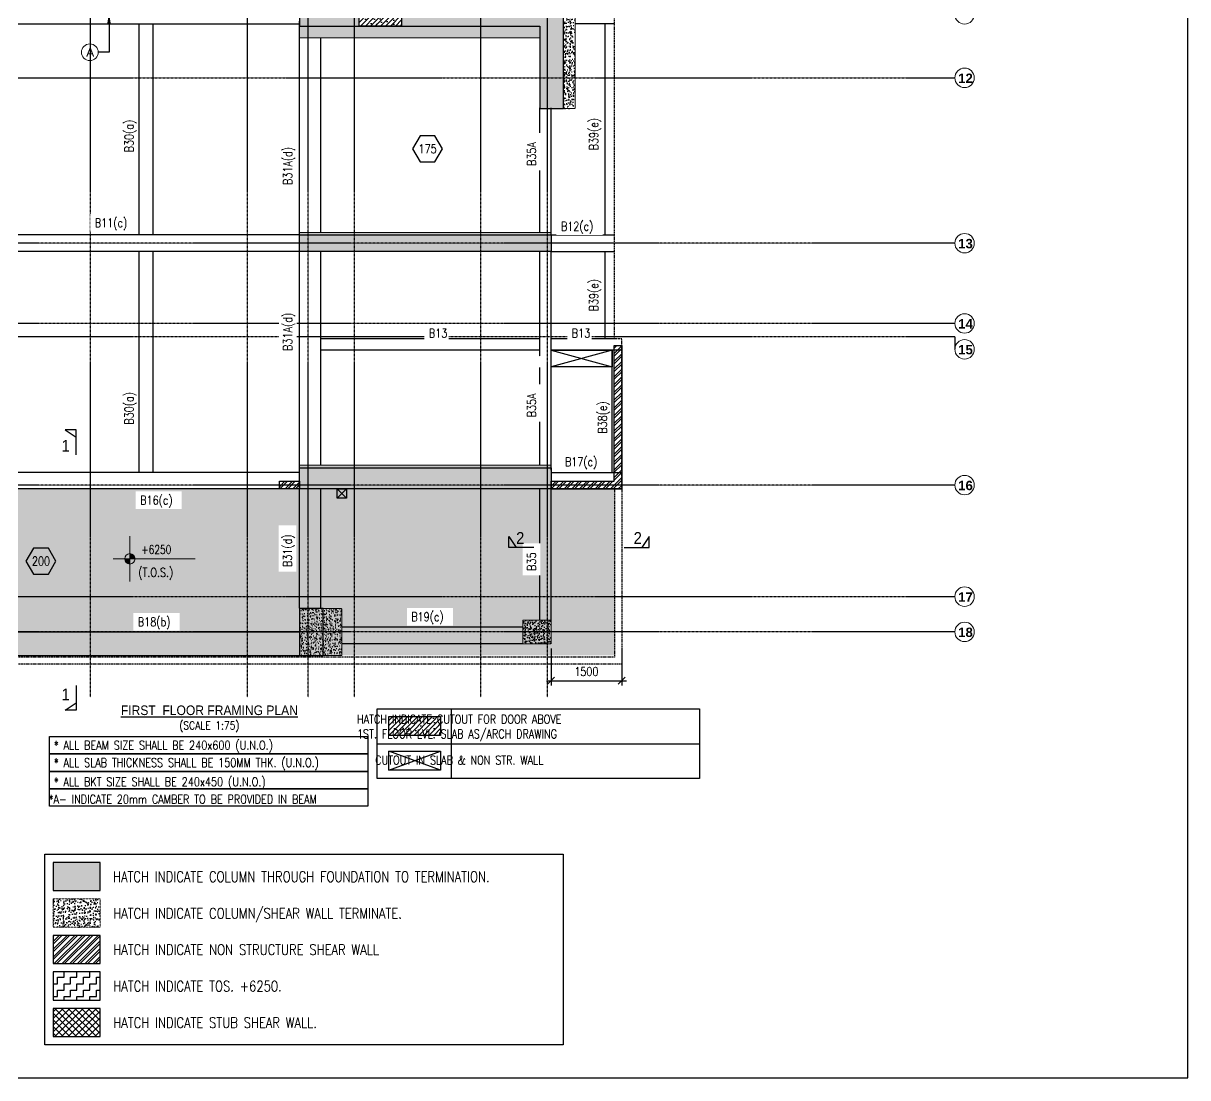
# Model space of a CAD drawing. Header units: millimetres. Extents: x 0 to 129060, y 0 to 42675.
# Drawn here: x 104315 to 129060, y 0 to 22407 of the extents above; entities that cross this region are included whole.
import ezdxf
from ezdxf.enums import TextEntityAlignment as Align

# ---------------------------------------------------------------- set-up
doc = ezdxf.new("R2010")
doc.units = ezdxf.units.MM
doc.header["$PDMODE"] = 35
doc.linetypes.add('CENTER', pattern=[2, 1.25, -0.25, 0.25, -0.25])
doc.linetypes.add('HIDDEN', pattern=[0.375, 0.25, -0.125])
for name, color, linetype, lineweight in [('Boundary', 40, 'Continuous', 30), ('COL', 1, 'Continuous', 0), ('Origin', 40, 'Continuous', 30), ('PI_LEVEL', 22, 'Continuous', 13), ('VIN_LEVEL', 2, 'Continuous', 13)]:
    doc.layers.add(name, color=color, linetype=linetype, lineweight=lineweight)
for name, color, linetype in [('PI_ARROW', 145, 'Continuous'), ('PI_BEAM NO.', 4, 'Continuous'), ('PI_COLUMN & SHEAR WALL', 1, 'Continuous'), ('PI_COLUMN HATCH', 32, 'Continuous'), ('PI_CUTOUT', 140, 'Continuous'), ('PI_DIM 75', 8, 'Continuous'), ('PI_GRID NO.', 1, 'Continuous'), ('PI_GRIDS', 33, 'Continuous'), ('PI_HATCH', 250, 'Continuous'), ('PI_RCC BEAM', 3, 'HIDDEN'), ('PI_SECTION MARKING', 1, 'Continuous'), ('PI_SHEAR WALL CUTOUT', 6, 'Continuous'), ('PI_SLAB THICKNESS', 2, 'Continuous'), ('PI_TEXT 25', 4, 'Continuous')]:
    doc.layers.add(name, color=color, linetype=linetype)
doc.styles.add('4-PI-FRAMING PLANS$0$ROMANS', font='romans.shx', dxfattribs={"width": 0.8})
doc.styles.add('ARIAL', font='arialbd.ttf', dxfattribs={"width": 0.85})
doc.styles.add('MAH', font='romand.shx', dxfattribs={"height": 210})
doc.styles.add('ROMANS', font='romans.shx', dxfattribs={"width": 0.8})
doc.styles.get("Standard").update_dxf_attribs({"font": 'arial.ttf'})
doc.dimstyles.new('D 100', dxfattribs={"dimscale": 100, "dimtxt": 2.5, "dimasz": 1.5, "dimexe": 1, "dimexo": 0.5, "dimgap": 1, "dimtad": 1, "dimdec": 0, "dimzin": 0, "dimdsep": 46, "dimtxsty": 'ROMANS', "dimblk": 'OBLIQUE', "dimcen": 0, "dimdle": 1, "dimclrd": 256, "dimclre": 256, "dimclrt": 4, "dimadec": 0, "dimazin": 0, "dimtfac": 1, "dimtdec": 0, "dimtix": 1, "dimtmove": 0, "dimatfit": 3, "dimfxl": 1, "dimtolj": 1, "dimtzin": 0, "dimlwd": -1, "dimarcsym": 1})
doc.dimstyles.new('D 75', dxfattribs={"dimscale": 100, "dimtxt": 1.87, "dimasz": 1.5, "dimexe": 1, "dimexo": 0.5, "dimgap": 1, "dimtad": 1, "dimdec": 0, "dimzin": 0, "dimdsep": 46, "dimtxsty": 'ROMANS', "dimblk": 'OBLIQUE', "dimcen": 0, "dimdle": 1, "dimclrd": 256, "dimclre": 256, "dimclrt": 4, "dimadec": 0, "dimazin": 0, "dimtfac": 1, "dimtdec": 0, "dimtix": 1, "dimtmove": 0, "dimatfit": 3, "dimfxl": 1, "dimtolj": 1, "dimtzin": 0, "dimlwd": -1, "dimarcsym": 1})
pattern_1 = [(50, (-2437663.43, 215745.03), (141.8311096, -12.408614), [14.8305085, -163.135593]), (355, (-2437663.43, 215745.03), (-27.436704, 148.7385575), [11.864407, -130.5084746]), (100.4514445, (-2437651.61, 215743.99), (114.394405, 136.329942), [12.603993, -138.6439205]), (46.1842, (-2437663.43, 215784.57), (211.036421, -32.729801), [22.245763, -244.70339]), (96.6356355, (-2437645.84, 215781.85), (184.820159, 192.622322), [18.906, -207.965998]), (351.184164, (-2437663.43, 215784.57), (184.820159, 192.622322), [17.79661, -195.762712]), (21, (-2437643.66, 215774.69), (118.032468, -79.613905), [14.8305085, -163.135593]), (326, (-2437643.66, 215774.69), (48.113201, 143.391252), [11.864407, -130.5084746]), (71.451445, (-2437633.82, 215768.05), (166.145668, 63.7773466), [12.603992, -138.6439205]), (37.5, (-2437663.43, 215745.025), (2.4044912, 65.8264683), [0, -128.9265537, 0, -132.4858757, 0, -131.0028249]), (7.5, (-2437663.43, 215745.025), (52.0194, 77.9910165), [0, -75.5367232, 0, -125.960452, 0, -49.9293785]), (327.5, (-2437707.527, 215745.025), (105.5581088, -4.4600029), [0, -49.4350282, 0, -154.237288, 0, -204.661017]), (317.5, (-2437727.3, 215745.025), (115.319299, 19.7947705), [0, -64.2655367, 0, -102.4293785, 0, -145.338983])]
pattern_2 = [(50, (-2437663.43, 215745.03), (141.8311096, -12.408614), [14.8305085, -163.135593]), (355, (-2437663.43, 215745.03), (-27.436704, 148.7385575), [11.864407, -130.5084746]), (100.4514445, (-2437651.61, 215743.99), (114.394405, 136.329942), [12.603993, -138.6439205]), (46.1842, (-2437663.43, 215784.57), (211.036421, -32.729801), [22.245763, -244.70339]), (96.6356355, (-2437645.84, 215781.85), (184.820159, 192.622322), [18.906, -207.965998]), (351.184164, (-2437663.43, 215784.57), (184.820159, 192.622322), [17.79661, -195.762712]), (21, (-2437643.66, 215774.69), (118.032468, -79.613905), [14.8305085, -163.135593]), (326, (-2437643.66, 215774.69), (48.113201, 143.391252), [11.864407, -130.5084746]), (71.451445, (-2437633.82, 215768.05), (166.145668, 63.7773466), [12.603992, -138.6439205]), (37.5, (-2437663.43, 215745.025), (2.4044912, 65.8264683), [0, -128.9265537, 0, -132.4858757, 0, -131.0028249]), (7.5, (-2437663.43, 215745.025), (52.0194, 77.9910165), [0, -75.5367232, 0, -125.960452, 0, -49.9293785]), (327.5, (-2437707.527, 215745.025), (105.5581088, -4.4600029), [0, -49.4350282, 0, -154.237288, 0, -204.661017]), (317.5, (-2437727.3, 215745.025), (115.319299, 19.7947705), [0, -64.2655367, 0, -102.4293785, 0, -145.338983])]

# ---------------------------------------------------------------- blocks, each defined once
blk = doc.blocks.new('_Oblique')
at = {"color": 0, "linetype": 'ByBlock', "lineweight": -2}
blk.add_line((-0.5, -0.5), (0.5, 0.5), dxfattribs=at)
blk = doc.blocks.new('*D176')
at = {"layer": 'Defpoints', "color": 0, "transparency": 16777216}
for p in [(115532, 9173, 0), (117032, 9173, 0), (117032, 8437)]:
    blk.add_point(p, dxfattribs=at)
at = {"layer": 'PI_DIM 75', "lineweight": -2, "transparency": 16777216}
for p, q in [((115532, 9123), (115532, 8337)), ((117032, 9123), (117032, 8337))]:
    blk.add_line(p, q, dxfattribs=at)
at = {"layer": 'PI_DIM 75', "transparency": 16777216}
blk.add_line((115432, 8437), (117132, 8437), dxfattribs=at)
at = {"layer": 'PI_DIM 75', "transparency": 16777216, "xscale": 150, "yscale": 150, "zscale": 150, "rotation": 180}
blk.add_blockref('_Oblique', (115532, 8437), dxfattribs=at)
at = {"layer": 'PI_DIM 75', "transparency": 16777216, "xscale": 150, "yscale": 150, "zscale": 150}
blk.add_blockref('_Oblique', (117032, 8437), dxfattribs=at)
at = {"layer": 'PI_DIM 75', "color": 4, "transparency": 16777216, "insert": (116282, 8630), "char_height": 187, "attachment_point": 5, "style": 'ROMANS'}
blk.add_mtext('\\A1;1500', dxfattribs=at)
blk = doc.blocks.new('A$C68602EFB')
at = {"layer": 'PI_LEVEL', "linetype": 'Continuous', "ltscale": 0.25}
for points in [[(389, 402, 0.414214), (298, 494), (298, 402)], [(298, 402), (206, 402, 0.414214), (298, 310)]]:
    blk.add_hatch(color=256, dxfattribs=at).paths.add_polyline_path(points)
at = {"layer": 'PI_LEVEL', "color": 1, "linetype": 'Continuous', "ltscale": 0.25}
for p, q in [((298, 804), (298, 0)), ((0, 402), (1454, 402))]:
    blk.add_line(p, q, dxfattribs=at)
blk.add_circle((298, 402), 91.7, dxfattribs=at)
blk = doc.blocks.new('new block')
at = {"layer": 'PI_LEVEL', "linetype": 'Continuous', "ltscale": 0.25, "xscale": 1.200000000186264, "yscale": 1.200000000186264, "zscale": 1.200000000186264}
blk.add_blockref('A$C68602EFB', (20507477, -649407), dxfattribs=at)
at = {"layer": 'PI_LEVEL', "linetype": 'Continuous', "ltscale": 0.25, "style": 'MAH', "width": 0.8}
for tag, p in [('LEVEL', (20508077, -648821)), ('(T.O.S.)', (20508012, -649306))]:
    blk.add_attdef(tag, p, '', height=250, rotation=359.9762, dxfattribs=at)

msp = doc.modelspace()

# ---------------------------------------------------------------- hatches: boundary and pattern name
at = {"layer": 'PI_COLUMN HATCH'}
h = msp.add_hatch(color=256, dxfattribs=at)
h.dxf.hatch_style = 1
h.paths.add_polyline_path([(111451.9, 22348.3), (111451.9, 22848.3), (111451.8, 22848.3), (111451.8, 23318.3), (110951.8, 23318.4), (110951.8, 22848.3), (110186.8, 22848.3), (110186.8, 22348.3)])
h.paths.add_polyline_path([(112351.8, 22848.3), (112351.8, 22348.3), (115291.8, 22348.3), (115291.8, 20598.3), (115791.8, 20598.3), (115791.8, 22848.3)])
h = msp.add_hatch(dxfattribs=at)
h.set_pattern_fill('AR-CONC', color=256, scale=19.774011, style=0)
h.set_pattern_definition(pattern_2)
h.paths.add_polyline_path([(115291.8, 20598.3), (115791.8, 20598.3), (115791.8, 22848.3), (116041.8, 22848.3), (116041.8, 20900.3), (116041.8, 20598.3)])
h = msp.add_hatch(dxfattribs=at)
h.set_pattern_fill('AR-CONC', color=256, scale=19.774011, style=0)
h.set_pattern_definition(pattern_2)
h.paths.add_polyline_path([(110186.8, 22098.3), (110186.8, 22348.3), (115291.8, 22348.3), (115291.8, 22098.3)])
h = msp.add_hatch(dxfattribs=at)
h.set_pattern_fill('AR-CONC', color=256, scale=19.774011, style=0)
h.set_pattern_definition([(50, (-2437663.43, 215745.03), (141.8311096, -12.408614), [14.8305085, -163.135593]), (355, (-2437663.43, 215745.03), (-27.436704, 148.7385575), [11.864407, -130.5084746]), (100.4514445, (-2437651.61, 215743.99), (114.394405, 136.329942), [12.603993, -138.6439205]), (46.1842, (-2437663.43, 215784.57), (211.036421, -32.729801), [22.245763, -244.70339]), (96.6356355, (-2437645.84, 215781.85), (184.820159, 192.622322), [18.906, -207.965998]), (351.184164, (-2437663.43, 215784.57), (184.820159, 192.622322), [17.79661, -195.762712]), (21, (-2437643.66, 215774.69), (118.032468, -79.613905), [14.8305085, -163.135593]), (326, (-2437643.66, 215774.69), (48.113201, 143.391252), [11.864407, -130.5084746]), (71.451445, (-2437633.82, 215768.05), (166.145668, 63.7773466), [12.603992, -138.6439205]), (37.5, (-2437663.43, 215745.025), (2.4044912, 65.8264683), [0, -128.9265537, 0, -132.4858757, 0, -131.0028249]), (7.5, (-2437663.43, 215745.025), (52.0194, 77.9910165), [0, -75.5367232, 0, -125.960452, 0, -49.9293785]), (327.5, (-2437707.527, 215745.025), (105.5581088, -4.4600029), [0, -49.4350282, 0, -154.237288, 0, -204.661017]), (317.5, (-2437727.3, 215745.025), (115.319299, 19.7947705), [0, -64.2655367, 0, -102.4293785, 0, -145.338983])])
h.paths.add_polyline_path([(110186.8, 17908.3), (110186.8, 17958.3), (115531.8, 17958.3), (115531.8, 17908.3)])
h = msp.add_hatch(color=256, dxfattribs=at)
h.dxf.hatch_style = 1
h.paths.add_polyline_path([(110186.8, 17908.3), (115531.8, 17908.3), (115531.8, 17558.3), (110186.8, 17558.3)])
h = msp.add_hatch(dxfattribs=at)
h.set_pattern_fill('ANSI32', color=256, scale=12.222222, style=0)
h.set_pattern_definition([(45, (-681725.96, -8091.8), (-82.319014, 82.319014), []), (45, (-681671.08, -8091.8), (-82.319014, 82.319014), [])])
h.paths.add_polyline_path([(115531.8, 12673.3), (116871.8, 12673.3), (116871.8, 15558.3), (117032.1, 15558.3), (117031.8, 12513.3), (115531.8, 12513.3)])
h = msp.add_hatch(dxfattribs=at)
h.set_pattern_fill('AR-CONC', color=256, scale=19.774011, style=0)
h.set_pattern_definition(pattern_2)
h.paths.add_polyline_path([(110186.8, 12963.3), (110186.8, 13013.3), (115531.8, 13013.3), (115531.8, 12963.3)])
h = msp.add_hatch(color=256, dxfattribs=at)
h.dxf.hatch_style = 1
h.paths.add_polyline_path([(110186.8, 12963.3), (115531.8, 12963.3), (115531.8, 12513.3), (110186.8, 12513.3)])
h = msp.add_hatch(dxfattribs=at)
h.set_pattern_fill('ANSI32', color=256, scale=12.222222, style=0)
h.set_pattern_definition([(45, (-681725.96, -8091.8), (-82.319014, 82.319014), []), (45, (-681671.08, -8091.8), (-82.319014, 82.319014), [])])
h.paths.add_polyline_path([(109759.3, 12673.3), (110186.8, 12673.3), (110186.8, 12513.3), (109759.3, 12513.3)])
h = msp.add_hatch(dxfattribs=at)
h.set_pattern_fill('AR-CONC', color=256, scale=19.774011, style=0)
h.set_pattern_definition(pattern_1)
h.paths.add_polyline_path([(111086.8, 8973.3), (110186.8, 8973.3), (110186.8, 9973.3), (111086.8, 9973.3)])
h = msp.add_hatch(color=256, dxfattribs=at)
h.dxf.hatch_style = 1
h.paths.add_polyline_path([(110186.8, 8973.3), (110686.8, 8973.3), (110686.8, 9973.3), (110186.8, 9973.3)])
h = msp.add_hatch(dxfattribs=at)
h.set_pattern_fill('AR-CONC', color=256, scale=19.774011, style=0)
h.set_pattern_definition(pattern_1)
h.paths.add_polyline_path([(115531.8, 9223.3), (114931.8, 9223.3), (114931.8, 9723.3), (115531.8, 9723.3)])
msp.add_hatch(color=256, dxfattribs=at).paths.add_polyline_path([(105950.5, 3975.8), (105950.5, 4576.4), (104949.4, 4576.4), (104949.4, 3975.8)])
h = msp.add_hatch(dxfattribs=at)
h.set_pattern_fill('AR-CONC', color=256, scale=22.245763, style=0)
h.set_pattern_definition([(50, (-2775612.1, 245422.42), (159.559998, -13.959691), [16.684322, -183.527542]), (355, (-2775612.1, 245422.42), (-30.866292, 167.330877), [13.347458, -146.822034]), (100.4514445, (-2775598.81, 245421.25), (128.693705, 153.3711844), [14.179492, -155.9744105]), (46.1842, (-2775612.1, 245466.9), (237.415974, -36.821026), [25.026483, -275.291314]), (96.6356355, (-2775592.32, 245463.84), (207.922679, 216.700112), [21.26925, -233.961747]), (351.184164, (-2775612.1, 245466.9), (207.922678, 216.700112), [20.021186, -220.233051]), (21, (-2775589.86, 245455.78), (132.7865264, -89.565643), [16.684322, -183.527542]), (326, (-2775589.86, 245455.78), (54.127351, 161.315158), [13.347458, -146.822034]), (71.451445, (-2775578.8, 245448.32), (186.913876, 71.749515), [14.179491, -155.9744105]), (37.5, (-2775612.106, 245422.416), (2.7050526, 74.0547768), [0, -145.042373, 0, -149.0466102, 0, -147.378178]), (7.5, (-2775612.11, 245422.416), (58.521825, 87.7398935), [0, -84.9788136, 0, -141.7055085, 0, -56.1705508]), (327.5, (-2775661.714, 245422.416), (118.7528725, -5.0175032), [0, -55.6144068, 0, -173.516949, 0, -230.243644]), (317.5, (-2775683.96, 245422.42), (129.7342114, 22.269117), [0, -72.298729, 0, -115.233051, 0, -163.506356])])
h.paths.add_polyline_path([(105950.5, 3200), (105950.5, 3800.7), (104949.4, 3800.7), (104949.4, 3200)])
h = msp.add_hatch(dxfattribs=at)
h.set_pattern_fill('ANSI32', color=256, scale=12.222222, style=0)
h.set_pattern_definition([(45, (-698645.16, -16200.28), (-82.319014, 82.319014), []), (45, (-698590.28, -16200.28), (-82.319014, 82.319014), [])])
h.paths.add_polyline_path([(105950.5, 2424.3), (105950.5, 3024.9), (104949.4, 3024.9), (104949.4, 2424.3)])
h = msp.add_hatch(dxfattribs=at)
h.set_pattern_fill('ANSI37', color=256, scale=800)
h.set_pattern_definition([(45, (-962088.99, -55324.05), (-70.710678, 70.710678), []), (135, (-962088.99, -55324.05), (-70.710678, -70.710678), [])])
h.paths.add_polyline_path([(105950.5, 872.8), (105950.5, 1473.5), (104949.4, 1473.5), (104949.4, 872.8)])
at = {"layer": 'PI_HATCH'}
h = msp.add_hatch(dxfattribs=at)
h.set_pattern_fill('ZIGZAG', color=256, scale=1100, style=0)
h.set_pattern_definition([(0, (101117.04, 65655.04), (137.5, 137.5), [137.5, -137.5]), (90, (101254.54, 65655.04), (-137.5, 137.5), [137.5, -137.5])])
h.paths.add_polyline_path([(116881.8, 12513.3), (96956.8, 12513.3), (96956.8, 8973.3), (116881.8, 8973.3)])
h = msp.add_hatch(dxfattribs=at)
h.set_pattern_fill('ZIGZAG', color=256, scale=1100, style=0)
h.set_pattern_definition([(0, (84143.26, 81885.42), (137.5, 137.5), [137.5, -137.5]), (90, (84280.76, 81885.42), (-137.5, 137.5), [137.5, -137.5])])
h.paths.add_polyline_path([(105950.5, 1648.6), (105950.5, 2249.2), (104949.4, 2249.2), (104949.4, 1648.6)])
at = {"layer": 'PI_SHEAR WALL CUTOUT', "lineweight": -3, "true_color": 0xea14e3}
h = msp.add_hatch(dxfattribs=at)
h.set_pattern_fill('ASPHALT', color=6, scale=600, angle=45)
h.set_pattern_definition([(45, (-579956.2, 16678.23), (-424.26407, 424.26407), [0, -600]), (45, (-580403.66, 16345.3), (-424.26407, 424.26407), [0, -600]), (45, (-580194.8, 16132.15), (-424.26407, 424.26407), [0, -600]), (45, (-579938.17, 16369.7), (-424.26407, 424.26407), [0, -600]), (45, (-579842.74, 16458.74), (-424.26407, 424.26407), [0, -600]), (45, (-580244.6, 16608.25), (-424.26407, 424.26407), [0, -600]), (45, (-580099.34, 16774.7), (-424.26407, 424.26407), [0, -600]), (45, (-580210.7, 16451.3), (-424.26407, 424.26407), [0, -600]), (45, (-580093, 16399.36), (-424.26407, 424.26407), [0, -600]), (45, (-580132.2, 16285.9), (-424.26407, 424.26407), [0, -600]), (45, (-580224.46, 16299.7), (-424.26407, 424.26407), [0, -600]), (45, (-579960.43, 16551), (-424.26407, 424.26407), [0, -600]), (45, (-580212.8, 16529.8), (-424.26407, 424.26407), [0, -600]), (45, (-580354.9, 16506.45), (-424.26407, 424.26407), [0, -600]), (45, (-580097.2, 16634.76), (-424.26407, 424.26407), [0, -600]), (45, (-580320.95, 16324.1), (-424.26407, 424.26407), [0, -600]), (45, (-580045.26, 16379.2), (-424.26407, 424.26407), [0, -600]), (45, (-579780.2, 16324.1), (-424.26407, 424.26407), [0, -600]), (45, (-580050.57, 16064.3), (-424.26407, 424.26407), [0, -600]), (45, (-579981.64, 16215.9), (-424.26407, 424.26407), [0, -600]), (45, (-580077.1, 16135.34), (-424.26407, 424.26407), [0, -600]), (45, (-580501.54, 16401.9), (-424.26407, 424.26407), [600, 0]), (45, (-580448.5, 16348.85), (-424.26407, 424.26407), [600, 0]), (45, (-580395.5, 16295.8), (-424.26407, 424.26407), [600, 0]), (45, (-580342.44, 16242.8), (-424.26407, 424.26407), [600, 0]), (45, (-580289.4, 16189.76), (-424.26407, 424.26407), [600, 0]), (45, (-580236.4, 16136.7), (-424.26407, 424.26407), [600, 0]), (45, (-580183.34, 16083.7), (-424.26407, 424.26407), [600, 0]), (45, (-580130.3, 16030.66), (-424.26407, 424.26407), [600, 0])])
h.paths.add_polyline_path([(112351.8, 22348.3), (111451.9, 22348.3), (111451.9, 22848.3), (112351.8, 22848.3)])
h = msp.add_hatch(dxfattribs=at)
h.set_pattern_fill('ASPHALT', color=6, scale=600, angle=45)
h.set_pattern_definition([(45, (112204.7, 7549.3), (-424.26, 424.26), [0, -600]), (45, (111757.2, 7216.35), (-424.26, 424.26), [0, -600]), (45, (111966.1, 7003.2), (-424.26, 424.26), [0, -600]), (45, (112222.7, 7240.74), (-424.26, 424.26), [0, -600]), (45, (112318.15, 7329.8), (-424.26, 424.26), [0, -600]), (45, (111916.3, 7479.3), (-424.26, 424.26), [0, -600]), (45, (112061.55, 7645.8), (-424.26, 424.26), [0, -600]), (45, (111950.2, 7322.4), (-424.26, 424.26), [0, -600]), (45, (112067.9, 7270.43), (-424.26, 424.26), [0, -600]), (45, (112028.7, 7157), (-424.26, 424.26), [0, -600]), (45, (111936.4, 7170.76), (-424.26, 424.26), [0, -600]), (45, (112200.46, 7422.06), (-424.26, 424.26), [0, -600]), (45, (111948.1, 7400.85), (-424.26, 424.26), [0, -600]), (45, (111806, 7377.5), (-424.26, 424.26), [0, -600]), (45, (112063.7, 7505.8), (-424.26, 424.26), [0, -600]), (45, (111839.94, 7195.14), (-424.26, 424.26), [0, -600]), (45, (112115.6, 7250.3), (-424.26, 424.26), [0, -600]), (45, (112380.7, 7195.15), (-424.26, 424.26), [0, -600]), (45, (112110.3, 6935.36), (-424.26, 424.26), [0, -600]), (45, (112179.24, 7087), (-424.26, 424.26), [0, -600]), (45, (112083.8, 7006.4), (-424.26, 424.26), [0, -600]), (45, (111659.35, 7272.95), (-424.26, 424.26), [600, 0]), (45, (111712.4, 7219.9), (-424.26, 424.26), [600, 0]), (45, (111765.4, 7166.9), (-424.26, 424.26), [600, 0]), (45, (111818.45, 7113.86), (-424.26, 424.26), [600, 0]), (45, (111871.5, 7060.8), (-424.26, 424.26), [600, 0]), (45, (111924.5, 7007.8), (-424.26, 424.26), [600, 0]), (45, (111977.54, 6954.76), (-424.26, 424.26), [600, 0]), (45, (112030.6, 6901.7), (-424.26, 424.26), [600, 0])])
h.paths.add_polyline_path([(112083.6, 7673), (113183.6, 7673.2), (113183.6, 7273), (112083.6, 7273)])

# ---------------------------------------------------------------- linework, layer by layer
at = {"layer": 'COL', "linetype": 'HIDDEN', "ltscale": 0.75, "elevation": 0}
for points in [[(116041.8, 20900.3), (116041.8, 22848.3), (111451.8, 22848.3), (111451.8, 23318.3), (110701.8, 23318.3), (110701.8, 22848.3), (110186.8, 22848.3), (110186.8, 22098.3), (115291.8, 22098.3), (115291.8, 20598.3), (116041.8, 20598.3)], [(110186.8, 13013.3), (115531.8, 13013.3), (115531.8, 12513.3), (110186.8, 12513.3)], [(111086.8, 8973.3), (110186.8, 8973.3), (110186.8, 9973.3), (111086.8, 9973.3)], [(115531.8, 9223.3), (114931.8, 9223.3), (114931.8, 9723.3), (115531.8, 9723.3)]]:
    msp.add_lwpolyline(points, close=True, dxfattribs=at)
at = {"layer": 'COL', "linetype": 'HIDDEN'}
msp.add_lwpolyline([(104949.4, 3200), (105950.5, 3200), (105950.5, 3800.7), (104949.4, 3800.7)], close=True, dxfattribs=at)
at = {"layer": 'Origin'}
msp.add_point((105746.8, 21248.3, 0), dxfattribs=at)
at = {"layer": 'PI_COLUMN & SHEAR WALL', "elevation": 0}
for points in [[(115291.8, 22348.3), (115291.8, 20598.3), (115791.8, 20598.3), (115791.8, 22848.3), (111451.8, 22848.3), (111451.8, 23318.3), (110951.8, 23318.4), (110951.8, 22848.3), (110186.8, 22848.3), (110186.8, 22348.3)], [(110186.8, 17908.3), (115531.8, 17908.3), (115531.8, 17558.3), (110186.8, 17558.3)], [(115531.8, 12673.3), (116871.8, 12673.3), (116871.8, 15558.3), (117032.1, 15558.3), (117031.8, 12513.3), (115531.8, 12513.3), (115531.8, 12673.3)], [(110186.8, 12963.3), (115531.8, 12963.3), (115531.8, 12513.3), (110186.8, 12513.3)], [(109759.3, 12673.3), (110186.8, 12673.3), (110186.8, 12513.3), (109759.3, 12513.3)], [(110186.8, 8973.3), (110686.8, 8973.3), (110686.8, 9973.3), (110186.8, 9973.3)]]:
    msp.add_lwpolyline(points, close=True, dxfattribs=at)
at = {"layer": 'PI_COLUMN & SHEAR WALL'}
for points in [[(104949.4, 3975.8), (105950.5, 3975.8), (105950.5, 4576.4), (104949.4, 4576.4)], [(104949.4, 2424.3), (105950.5, 2424.3), (105950.5, 3024.9), (104949.4, 3024.9)], [(104949.4, 1648.6), (105950.5, 1648.6), (105950.5, 2249.2), (104949.4, 2249.2)], [(104949.4, 872.8), (105950.5, 872.8), (105950.5, 1473.5), (104949.4, 1473.5)]]:
    msp.add_lwpolyline(points, close=True, dxfattribs=at)
at = {"layer": 'PI_CUTOUT'}
for p, q in [((115531.8, 15458.3, 0), (116831.8, 15108.3, 0)), ((116831.8, 15458.3, 0), (115531.8, 15108.3, 0)), ((115531.8, 15458.3, 0), (116831.8, 15108.3, 0)), ((116831.8, 15458.3, 0), (115531.8, 15108.3, 0)), ((111186.8, 12513.3, 0), (110986.8, 12313.3, 0)), ((111186.8, 12313.3, 0), (110986.8, 12513.3, 0))]:
    msp.add_line(p, q, dxfattribs=at)
at = {"layer": 'PI_CUTOUT', "lineweight": -3}
for p, q in [((112083.6, 6536.8, 0), (113183.6, 6936.9, 0)), ((113183.6, 6536.8, 0), (112083.6, 6936.9, 0))]:
    msp.add_line(p, q, dxfattribs=at)
at = {"layer": 'PI_CUTOUT', "elevation": 0}
for points in [[(115531.8, 15458.3), (116831.8, 15458.3), (116831.8, 15108.3), (115531.8, 15108.3)], [(116831.8, 15108.3), (115531.8, 15108.3), (115531.8, 15458.3), (116831.8, 15458.3)], [(111186.8, 12313.3), (110986.8, 12313.3), (110986.8, 12513.3), (111186.8, 12513.3)]]:
    msp.add_lwpolyline(points, close=True, dxfattribs=at)
at = {"layer": 'PI_CUTOUT', "lineweight": -3, "elevation": 0}
msp.add_lwpolyline([(112083.6, 6936.9), (113183.6, 6936.9), (113183.6, 6536.8), (112083.6, 6536.8)], close=True, dxfattribs=at)
at = {"layer": 'PI_GRID NO.', "lineweight": 13}
for centre, radius in [((124318.1, 22598.3, 0), 206.9), ((105729.3, 21791, 0.1), 177.2), ((124318.1, 21248.3, 0), 206.9), ((124318.1, 17733.3, 0), 206.9), ((124318.1, 16028.3, 0), 206.9), ((124318.1, 15478.4, 0), 206.9), ((124318.1, 12593.3, 0), 206.9), ((124318.1, 10223.3, 0), 206.9), ((124318.1, 9473.3, 0), 206.9)]:
    msp.add_circle(centre, radius, dxfattribs=at)
at = {"layer": 'PI_GRIDS', "linetype": 'CENTER', "ltscale": 0.5}
for p, q in [((105746.8, 8083.5, 0), (105746.8, 41802.7, 0)), ((111356.8, 8083.5, 0), (111356.8, 41802.7, 0)), ((114036.7, 8083.5, 0), (114036.7, 41802.7, 0)), ((115451.8, 8083.5, 0), (115451.8, 41802.7, 0)), ((94027.1, 21248.3, 0), (124111.2, 21248.3, 0)), ((124111.2, 17733.3, 0), (94027.1, 17733.3, 0)), ((124111.2, 16028.3, 0), (94027.1, 16028.3, 0)), ((94027.1, 15748.3, 0), (124111.2, 15748.3, 0)), ((124111.2, 15748.3, 0), (124111.2, 15478.4, 0)), ((124111.2, 12593.3, 0), (94027.1, 12593.3, 0)), ((94027.1, 10223.3, 0), (124111.2, 10223.3, 0)), ((124111.2, 9473.3, 0), (94027.1, 9473.3, 0))]:
    msp.add_line(p, q, dxfattribs=at)
at = {"layer": 'PI_RCC BEAM', "ltscale": 100}
for p, q in [((116881.8, 15698.3, 0), (116881.8, 24143.3, 0)), ((117031.8, 12513.3, 0), (117031.8, 15698.3, 0)), ((116881.8, 12513.3, 0), (116881.8, 8938.3, 0)), ((117031.8, 12513.3, 0), (117031.8, 8788.3, 0)), ((116881.8, 8938.3, 0), (96796.8, 8938.3, 0)), ((117031.8, 8788.3, 0), (96456.8, 8788.3, 0))]:
    msp.add_line(p, q, dxfattribs=at)
at = {"layer": 'PI_RCC BEAM', "ltscale": 0.75}
for p, q in [((102086.8, 22398.3, 0), (110186.8, 22398.3, 0)), ((107076.8, 17908.3, 0), (107076.8, 22398.3, 0)), ((110186.8, 17908.3, 0), (110186.8, 22448.3, 0)), ((116881.8, 22398.3, 0), (116041.8, 22398.3, 0)), ((116681.8, 17908.3, 0), (116681.8, 22398.3, 0)), ((110636.8, 17958.3, 0), (110636.8, 22098.3, 0)), ((115291.8, 17958.3, 0), (115291.8, 20608.3, 0)), ((115531.8, 17908.3, 0), (115531.8, 20608.3, 0)), ((110186.8, 17908.3, 0), (103831.8, 17908.3, 0)), ((115531.8, 17908.3, 0), (116881.8, 17908.3, 0)), ((110186.8, 17558.3, 0), (103831.8, 17558.3, 0)), ((107076.8, 12863.3, 0), (107076.8, 17558.3, 0)), ((110186.8, 12863.3, 0), (110186.8, 17558.3, 0)), ((110636.8, 13013.3, 0), (110636.8, 17558.3, 0)), ((115291.8, 15330.8, 0), (115291.8, 17558.3, 0)), ((115531.8, 17558.3, 0), (116881.8, 17558.3, 0)), ((115531.8, 12913.3, 0), (115531.8, 17558.3, 0)), ((116681.8, 15698.3, 0), (116681.8, 17558.3, 0)), ((115291.8, 15698.3, 0), (110636.8, 15698.3, 0)), ((116881.8, 15698.3, 0), (115531.8, 15698.3, 0)), ((115291.8, 15458.3, 0), (110636.8, 15458.3, 0)), ((117031.8, 15458.3, 0), (115531.8, 15458.3, 0)), ((116831.8, 12863.3, 0), (116831.8, 15458.3, 0)), ((115291.8, 13013.3, 0), (115291.8, 15090.8, 0)), ((110186.8, 12863.3, 0), (103831.8, 12863.3, 0)), ((115531.8, 12863.3, 0), (117031.8, 12863.3, 0)), ((110186.8, 9973.3, 0), (110186.8, 12513.3, 0)), ((110636.8, 9973.3, 0), (110636.8, 12513.3, 0)), ((115291.8, 9723.3, 0), (115291.8, 12513.3, 0)), ((115531.8, 9723.3, 0), (115531.8, 12513.3, 0)), ((114931.8, 9573.3, 0), (111086.8, 9573.3, 0)), ((114931.8, 9223.3, 0), (111086.8, 9223.3, 0)), ((103831.8, 8973.3, 0), (110186.8, 8973.3, 0))]:
    msp.add_line(p, q, dxfattribs=at)
at = {"layer": 'PI_RCC BEAM'}
msp.add_line((117031.8, 15698.3, 0), (116881.8, 15698.3, 0), dxfattribs=at)
at = {"layer": 'PI_RCC BEAM', "linetype": 'Continuous'}
for p, q in [((110186.8, 12513.3, 0), (103831.8, 12513.3, 0)), ((115531.8, 12513.3, 0), (117031.8, 12513.3, 0))]:
    msp.add_line(p, q, dxfattribs=at)
at = {"layer": 'PI_SECTION MARKING'}
for p, q in [((113404.5, 7840.7), (113404.5, 6356.1)), ((111838.4, 7098.4), (118682.4, 7098.4))]:
    msp.add_line(p, q, dxfattribs=at)
for points in [[(105440, 13238.1), (105440, 13765), (105205.6, 13765), (105440, 13608.8)], [(117085.4, 11268.8), (117612.4, 11268.8), (117612.4, 11503.2), (117456.1, 11268.8)], [(105440, 8335.4), (105440, 7808.4), (105205.6, 7808.4), (105440, 7964.7)]]:
    msp.add_lwpolyline(points, dxfattribs=at)
for points in [[(111838.4, 7840.7), (118682.4, 7840.7), (118682.4, 6356.1), (111838.4, 6356.1)], [(104875, 6879.2), (111633.9, 6879.2), (111633.9, 6509), (104875, 6509)], [(104875, 6509), (111633.9, 6509), (111633.9, 6138.8), (104875, 6138.8)], [(104875, 6138.8), (111633.9, 6138.8), (111633.9, 5768.6), (104875, 5768.6)]]:
    msp.add_lwpolyline(points, close=True, dxfattribs=at)
at = {"layer": 'PI_SECTION MARKING', "elevation": 0}
msp.add_lwpolyline([(104774.3, 4751.5), (115790.3, 4751.5), (115790.3, 697.7), (104774.3, 697.7)], close=True, dxfattribs=at)
at = {"layer": 'PI_SHEAR WALL CUTOUT', "color": 6, "lineweight": -3, "true_color": 0xea14e3, "elevation": 0}
for points in [[(112351.8, 22348.3), (111451.9, 22348.3), (111451.9, 22848.3), (112351.8, 22848.3)], [(112083.6, 7673), (113183.6, 7673.2), (113183.6, 7273), (112083.6, 7273)]]:
    msp.add_lwpolyline(points, close=True, dxfattribs=at)
at = {"layer": 'PI_SLAB THICKNESS'}
for points in [[(112586.9, 19739.1), (112745.7, 19464.1), (113063.3, 19464.1), (113222, 19739.1), (113063.3, 20014.1), (112745.7, 20014.1)], [(104371.2, 10977.7), (104529.9, 10702.7), (104847.5, 10702.7), (105006.3, 10977.7), (104847.5, 11252.7), (104529.9, 11252.7)]]:
    msp.add_lwpolyline(points, close=True, dxfattribs=at)

# ---------------------------------------------------------------- block references
at = {"layer": 'PI_LEVEL', "linetype": 'Continuous', "ltscale": 0.25}
ref = msp.add_blockref('new block', (-20401254.2, 659951.1), dxfattribs=at)
ref.add_attrib('LEVEL', '+6250', (106822.5, 11129.8), dxfattribs={"layer": 'VIN_LEVEL', "linetype": 'Continuous', "ltscale": 0.25, "height": 187.5, "rotation": 359.9762, "style": 'MAH', "width": 0.75})
ref.add_attrib('(T.O.S.)', '(T.O.S.)', (106757.8, 10644.8), dxfattribs={"layer": 'VIN_LEVEL', "linetype": 'Continuous', "ltscale": 0.25, "height": 187.5, "style": 'ROMANS', "width": 0.8})

# ---------------------------------------------------------------- texts
at = {"layer": 'PI_BEAM NO.', "insert": (106468.7, 13877.7, 0), "char_height": 187.5, "width": 329.918, "attachment_point": 1, "rotation": 90, "style": '4-PI-FRAMING PLANS$0$ROMANS', "bg_fill": 2}
msp.add_mtext('\\A1;\\C1;B30\\C256;(a) ', dxfattribs=at)
at = {"layer": 'PI_GRID NO.', "lineweight": 13, "style": 'ARIAL'}
for s, p in [('12', (124338, 21239.9, 0)), ('13', (124338, 17724.9, 0)), ('14', (124338, 16019.9, 0)), ('15', (124338, 15470, 0)), ('16', (124338, 12584.9, 0)), ('17', (124338, 10214.9, 0)), ('18', (124338, 9464.9, 0))]:
    msp.add_text(s, height=200, dxfattribs=at).set_placement(p, align=Align.MIDDLE)
at = {"layer": 'PI_SECTION MARKING'}
msp.add_text('A', height=187.5, dxfattribs=at).set_placement((105736.7, 21787.9, 0.1), align=Align.MIDDLE)
at = {"layer": 'PI_SECTION MARKING', "char_height": 250, "attachment_point": 5}
for s, insert in [('\\A1;\\fArial|b0|i0|c0|p34;\\W0.9;1', (105215, 13427.9)), ('\\A1;\\fArial|b0|i0|c0|p34;\\W0.9;2', (117373.1, 11469.8)), ('\\A1;\\fArial|b0|i0|c0|p34;\\W0.9;1', (105215, 8145.5))]:
    msp.add_mtext(s, dxfattribs=dict(at, insert=insert))
at = {"layer": 'PI_SECTION MARKING', "insert": (108270.9, 7628.1), "char_height": 225, "attachment_point": 5, "bg_fill": 2}
msp.add_mtext('\\A1;\\fArial|b0|i0|c0|p34;\\H0.90667x;\\L\\W0.9;FIRST  FLOOR FRAMING PLAN\\P\\Fromans.shx|c0;\\H0.82352x;\\l\\W0.85;\\C2;(SCALE 1:75)', dxfattribs=at)
at = {"layer": 'PI_SLAB THICKNESS', "char_height": 187.5, "attachment_point": 5, "style": 'ROMANS'}
for s, insert in [('\\A1;175', (112906.8, 19740)), ('\\A1;200', (104691, 10978.6))]:
    msp.add_mtext(s, dxfattribs=dict(at, insert=insert))
at = {"layer": 'PI_TEXT 25', "style": 'ROMANS', "width": 0.8}
for s, p in [('* ALL SLAB THICKNESS SHALL BE 150MM THK. (U.N.O.)', (104965, 6601.3)), ('* ALL BKT SIZE SHALL BE 240x450 (U.N.O.)', (104962.8, 6193.8)), (' *A- INDICATE 20mm CAMBER TO BE PROVIDED IN BEAM', (104752.8, 5823.6))]:
    msp.add_text(s, height=187.5, dxfattribs=at).set_placement(p)
at = {"layer": 'PI_TEXT 25', "color": 3, "style": 'ROMANS', "width": 0.8}
for s, p in [('HATCH INDICATE COLUMN THROUGH FOUNDATION TO TERMINATION.', (106223.4, 4158.1)), ('HATCH INDICATE COLUMN/SHEAR WALL TERMINATE.', (106226.6, 3380.9)), ('HATCH INDICATE NON STRUCTURE SHEAR WALL ', (106228.3, 2608.7)), ('HATCH INDICATE TOS. +6250. ', (106228.3, 1832.9)), ('HATCH INDICATE STUB SHEAR WALL. ', (106228.3, 1057.5))]:
    msp.add_text(s, height=225, dxfattribs=at).set_placement(p)
at = {"layer": 'PI_TEXT 25', "char_height": 187.5, "attachment_point": 5, "style": 'ROMANS'}
for s, insert in [('\\pxql;\\A1;HATCH INDICATE CUTOUT FOR DOOR ABOVE\\P1ST. FLOOR LVL. SLAB AS/ARCH DRAWING', (113580, 7430.2)), ('\\pxql;\\A1;CUTOUT IN SLAB & NON STR. WALL', (113580, 6748.8))]:
    msp.add_mtext(s, dxfattribs=dict(at, insert=insert))

# ---------------------------------------------------------------- dimensions: what is measured, and where the dimension line sits
at = {"layer": 'PI_DIM 75'}
dim = msp.add_linear_dim(base=(117031.8, 8436.9, 0), p1=(115531.8, 9173.3, 0), p2=(117031.8, 9173.3, 0), dimstyle='D 75', dxfattribs=at)
dim.commit()
dim.dimension.update_dxf_attribs({"geometry": '*D176', "text_midpoint": (116281.8, 8630.4, 0)})

# ---------------------------------------------------------------- leaders
at = {"layer": 'PI_ARROW'}
msp.add_leader([(106136.8, 22627.1, 0.1), (106136.8, 21791, 0.1), (105906.6, 21791, 0.1)], dimstyle='D 100', override={"dimasz": 2.5, "dimtad": 0}, dxfattribs=at)

# ---------------------------------------------------------------- next in the draw order: linework, layer by layer
at = {"layer": 'PI_RCC BEAM', "ltscale": 0.75}
msp.add_line((106776.8, 12863.3, 0), (106776.8, 17558.3, 0), dxfattribs=at)

# ---------------------------------------------------------------- next in the draw order: texts
at = {"layer": 'PI_BEAM NO.', "char_height": 187.5, "width": 9.64064e-11, "attachment_point": 1, "rotation": 90, "style": '4-PI-FRAMING PLANS$0$ROMANS', "bg_fill": 2}
for s, insert in [('\\A1;\\C1;B39\\C256;(e) ', (116343.3, 19705.6)), ('\\A1;\\C1;B35A\\C256; ', (115022.7, 19374.1, 0)), ('\\A1;\\C1;B31A\\C256;(d) ', (109840.6, 18969.1, 0)), ('\\A1;\\C1;B39\\C256;(e) ', (116343.3, 16283.3)), ('\\A1;\\C1;B31A\\C256;(d) ', (109840.6, 15444.6, 0)), ('\\A1;\\C1;B35A\\C256; ', (115022.7, 14032.6, 0)), ('\\A1;\\C1;B38\\C256;(e) ', (116529, 13686.4, 0)), ('\\A1;\\C1;B31\\C256;(d) ', (109835.1, 10849.8)), ('\\A1;\\C1;B35\\C256; ', (115022.7, 10769.7))]:
    msp.add_mtext(s, dxfattribs=dict(at, insert=insert))
at = {"layer": 'PI_BEAM NO.', "char_height": 187.5, "attachment_point": 1, "style": '4-PI-FRAMING PLANS$0$ROMANS', "bg_fill": 2}
for s, insert, width in [('\\A1;\\C1;B11\\C256;(c) ', (105835.2, 18260.2, 0), 9.64064e-11), ('\\A1;\\C1;B12\\C256;(c) ', (115739.5, 18187.1, 0), 9.64064e-11), ('\\A1;\\C1;B13\\C256; ', (112933.3, 15914.6, 0), 329.918), ('\\A1;\\C1;B13\\C256; ', (115970.5, 15914.6, 0), 329.918), ('\\A1;\\C1;B17\\C256;(c) ', (115824.6, 13182.5, 0), 9.64064e-11), ('\\A1;\\C1;B16\\C256;(c) ', (106799.2, 12366.6), 9.64064e-11), ('\\A1;\\C1;B19\\C256;(c) ', (112561, 9889.5), 9.64064e-11), ('\\A1;\\C1;B18\\C256;(b) ', (106748.9, 9779.5), 9.64064e-11)]:
    msp.add_mtext(s, dxfattribs=dict(at, insert=insert, width=width))
at = {"layer": 'PI_SECTION MARKING', "insert": (108269.8, 7628.2, 0), "char_height": 225, "attachment_point": 5, "bg_fill": 2}
msp.add_mtext('\\A1;\\fArial|b0|i0|c0|p34;\\H0.90667x;\\L\\W0.9;FIRST  FLOOR FRAMING PLAN\\P\\Fromans.shx|c0;\\H0.82352x;\\l\\W0.85;\\C2;(SCALE 1:75)', dxfattribs=at)

# ---------------------------------------------------------------- next in the draw order: linework, layer by layer
at = {"layer": 'COL', "linetype": 'HIDDEN', "ltscale": 0.75, "elevation": 0}
msp.add_lwpolyline([(110186.8, 17958.3), (115531.8, 17958.3), (115531.8, 17558.3), (110186.8, 17558.3)], close=True, dxfattribs=at)
at = {"layer": 'PI_GRIDS', "linetype": 'CENTER', "ltscale": 0.5}
for p, q in [((109081.5, 8083.5, 0), (109081.5, 41802.7, 0)), ((110371.8, 8083.5, 0), (110371.8, 41802.7, 0))]:
    msp.add_line(p, q, dxfattribs=at)
at = {"layer": 'PI_RCC BEAM', "ltscale": 0.75}
for p, q in [((106776.8, 17908.3, 0), (106776.8, 22398.3, 0)), ((103831.8, 9473.3, 0), (110186.8, 9473.3, 0))]:
    msp.add_line(p, q, dxfattribs=at)
at = {"layer": 'PI_SECTION MARKING'}
msp.add_lwpolyline([(115162.5, 11268.8), (114635.6, 11268.8), (114635.6, 11503.2), (114791.8, 11268.8)], dxfattribs=at)
msp.add_lwpolyline([(104875, 7249.3), (111633.9, 7249.3), (111633.9, 6879.2), (104875, 6879.2)], close=True, dxfattribs=at)

# ---------------------------------------------------------------- next in the draw order: texts
at = {"layer": 'PI_SECTION MARKING', "insert": (114874.8, 11469.8), "char_height": 250, "attachment_point": 5}
msp.add_mtext('\\A1;\\fArial|b0|i0|c0|p34;\\W0.9;2', dxfattribs=at)
at = {"layer": 'PI_TEXT 25', "style": 'ROMANS', "width": 0.8}
msp.add_text('* ALL BEAM SIZE SHALL BE 240x600 (U.N.O.)', height=187.5, dxfattribs=at).set_placement((104965, 6971.4))

# ---------------------------------------------------------------- next in the draw order: texts
at = {"layer": 'PI_BEAM NO.', "insert": (106468.7, 19662.2, 0), "char_height": 187.5, "width": 329.918, "attachment_point": 1, "rotation": 90, "style": '4-PI-FRAMING PLANS$0$ROMANS', "bg_fill": 2}
msp.add_mtext('\\A1;\\C1;B30\\C256;(a) ', dxfattribs=at)

# ---------------------------------------------------------------- next in the draw order: linework, layer by layer
at = {"layer": 'Boundary'}
msp.add_lwpolyline([(91633.8, 0), (129059.5, 0), (129059.5, 42675), (91633.8, 42675)], close=True, dxfattribs=at)

doc.saveas('drawing.dxf')
